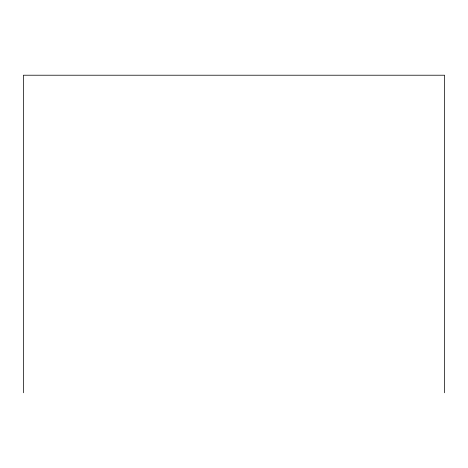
<?xml version="1.0" encoding="UTF-8"?>
<svg xmlns="http://www.w3.org/2000/svg" width="468" height="468" viewBox="0 0 468 468"><rect width="100%" height="100%" fill="white"/><g stroke="black" fill="none" stroke-linecap="round" stroke-linejoin="round"><path stroke-width="0.7" d="M444.6 392.781L444.6 75.219L23.4 75.219L23.4 392.781"/></g></svg>
